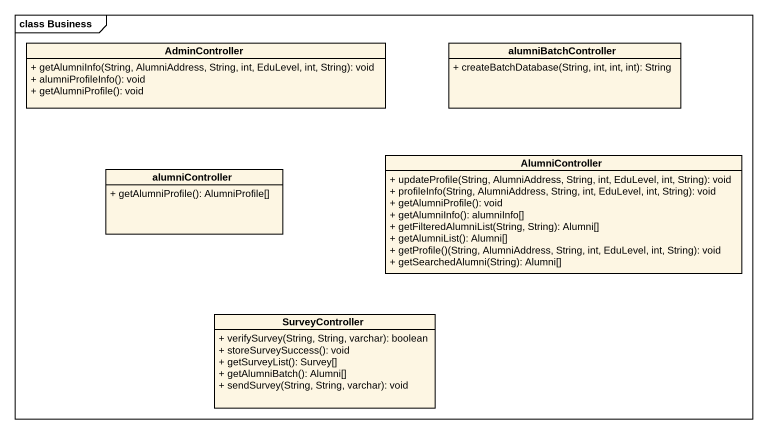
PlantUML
@startuml
mainframe class Business
hide circle
hide empty members
skinparam classAttributeIconSize 0
class AdminController {
  + getAlumniInfo(String, AlumniAddress, String, int, EduLevel, int, String): void
  + alumniProfileInfo(): void
  + getAlumniProfile(): void
}
class alumniBatchController {
  + createBatchDatabase(String, int, int, int): String
}
class alumniController {
  + getAlumniProfile(): AlumniProfile[]
}
class AlumniController {
  + updateProfile(String, AlumniAddress, String, int, EduLevel, int, String): void
  + profileInfo(String, AlumniAddress, String, int, EduLevel, int, String): void
  + getAlumniProfile(): void
  + getAlumniInfo(): alumniInfo[]
  + getFilteredAlumniList(String, String): Alumni[]
  + getAlumniList(): Alumni[]
  + getProfile()(String, AlumniAddress, String, int, EduLevel, int, String): void
  + getSearchedAlumni(String): Alumni[]
}
class SurveyController {
  + verifySurvey(String, String, varchar): boolean
  + storeSurveySuccess(): void
  + getSurveyList(): Survey[]
  + getAlumniBatch(): Alumni[]
  + sendSurvey(String, String, varchar): void
}
@enduml
